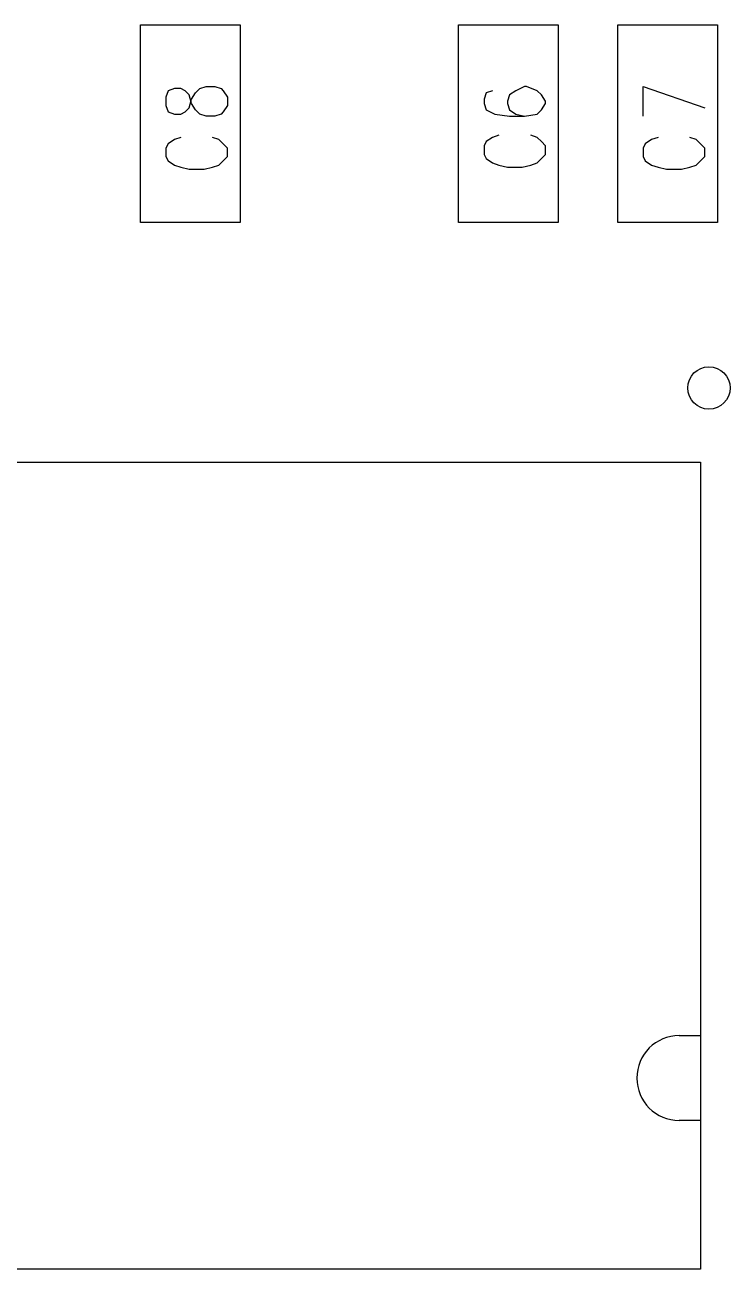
# Model space of a CAD drawing. Extents: x 11.9 to 28.1, y 10.8 to 21.2.
# Drawn here: x 21.444 to 21.777, y 17.176 to 17.762 of the extents above; entities that cross this region are included whole.
import ezdxf

# ---------------------------------------------------------------- set-up
doc = ezdxf.new("R2010")
doc.units = 0
doc.header["$MEASUREMENT"] = 0
doc.layers.add('LAYNR1', color=2, linetype='Continuous')

msp = doc.modelspace()

# ---------------------------------------------------------------- linework, layer by layer
at = {"layer": 'LAYNR1', "color": 7}
for points in [[(21.499, 17.669), (21.499, 17.762)], [(21.499, 17.762), (21.546, 17.762)], [(21.546, 17.762), (21.546, 17.669)], [(21.649, 17.669), (21.649, 17.762)], [(21.649, 17.762), (21.696, 17.762)], [(21.696, 17.762), (21.696, 17.669)], [(21.724, 17.669), (21.724, 17.762)], [(21.724, 17.762), (21.771, 17.762)], [(21.771, 17.762), (21.771, 17.669)], [(21.523, 17.727), (21.525, 17.73), (21.527, 17.732), (21.53, 17.733), (21.534, 17.733), (21.537, 17.732), (21.538, 17.731), (21.54, 17.728), (21.54, 17.724), (21.538, 17.721), (21.537, 17.72), (21.534, 17.719), (21.53, 17.719), (21.527, 17.72), (21.525, 17.722), (21.523, 17.725), (21.522, 17.729), (21.52, 17.731), (21.518, 17.732), (21.515, 17.732), (21.512, 17.731), (21.511, 17.728), (21.511, 17.724)], [(21.665, 17.731), (21.662, 17.73), (21.661, 17.727), (21.661, 17.725), (21.662, 17.722), (21.666, 17.72), (21.673, 17.719), (21.68, 17.719), (21.686, 17.72), (21.688, 17.722), (21.69, 17.725), (21.69, 17.726), (21.688, 17.729), (21.686, 17.731), (21.681, 17.733), (21.68, 17.733), (21.676, 17.731), (21.673, 17.729), (21.672, 17.726), (21.672, 17.725), (21.673, 17.722), (21.676, 17.72), (21.68, 17.719)], [(21.736, 17.733), (21.765, 17.723)], [(21.736, 17.719), (21.736, 17.733)], [(21.511, 17.724), (21.512, 17.721), (21.515, 17.72), (21.518, 17.72), (21.52, 17.721), (21.522, 17.723), (21.523, 17.727)], [(21.518, 17.709), (21.515, 17.708), (21.512, 17.706), (21.511, 17.704)], [(21.54, 17.704), (21.538, 17.706), (21.536, 17.708), (21.533, 17.709)], [(21.668, 17.71), (21.665, 17.709), (21.662, 17.707), (21.661, 17.705), (21.661, 17.701), (21.662, 17.699), (21.665, 17.697), (21.668, 17.696), (21.672, 17.695), (21.679, 17.695), (21.683, 17.696), (21.686, 17.697), (21.688, 17.699), (21.69, 17.701), (21.69, 17.705), (21.688, 17.707), (21.686, 17.709), (21.683, 17.71)], [(21.743, 17.709), (21.74, 17.708), (21.737, 17.706), (21.736, 17.704)], [(21.765, 17.704), (21.763, 17.706), (21.761, 17.708), (21.758, 17.709)], [(21.511, 17.704), (21.511, 17.7), (21.512, 17.698), (21.515, 17.696), (21.518, 17.695), (21.522, 17.694), (21.529, 17.694), (21.533, 17.695), (21.536, 17.696), (21.538, 17.698), (21.54, 17.7), (21.54, 17.704)], [(21.736, 17.704), (21.736, 17.7), (21.737, 17.698), (21.74, 17.696), (21.743, 17.695), (21.747, 17.694), (21.754, 17.694), (21.758, 17.695), (21.761, 17.696), (21.763, 17.698), (21.765, 17.7), (21.765, 17.704)], [(21.546, 17.669), (21.499, 17.669)], [(21.696, 17.669), (21.649, 17.669)], [(21.771, 17.669), (21.724, 17.669)], [(20.882, 17.556), (21.763, 17.556)], [(21.763, 17.556), (21.763, 17.176)], [(21.753, 17.286), (21.763, 17.286)], [(21.763, 17.246), (21.753, 17.246)], [(21.763, 17.176), (20.882, 17.176)]]:
    msp.add_lwpolyline(points, dxfattribs=at)
msp.add_lwpolyline([(21.753, 17.286, 1), (21.753, 17.246)], format="xyb", dxfattribs=at)
msp.add_circle((21.767, 17.591), 0.01, dxfattribs=at)

doc.saveas('drawing.dxf')
